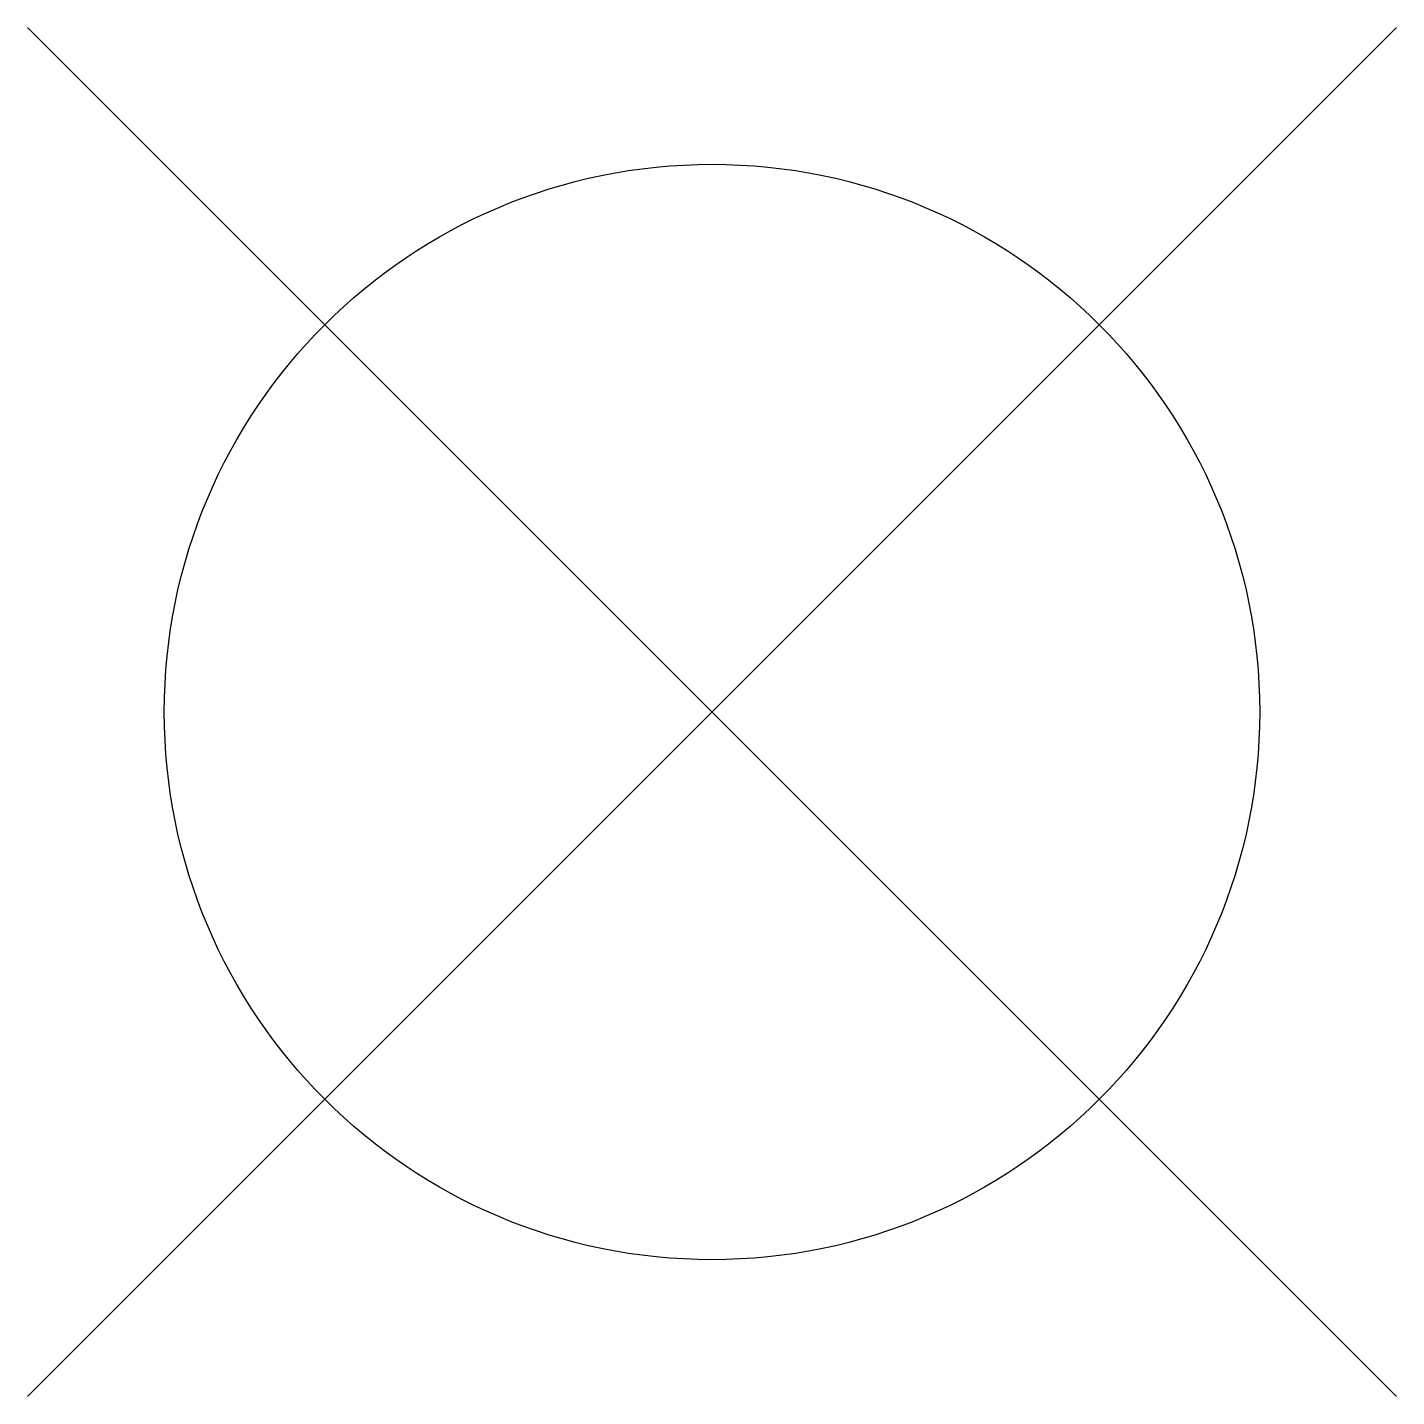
# Model space of a CAD drawing. Header units: metres. Extents: x -1.25 to 1.25, y -1.25 to 1.25.
import ezdxf

# ---------------------------------------------------------------- set-up
doc = ezdxf.new("R2010")
doc.units = ezdxf.units.M

msp = doc.modelspace()

# ---------------------------------------------------------------- linework, layer by layer
for p, q in [((1.25, 1.25), (-1.25, -1.25)), ((-1.25, 1.25), (1.25, -1.25))]:
    msp.add_line(p, q)
at = {"color": 0}
msp.add_circle((0, 0), 1, dxfattribs=at)

doc.saveas('drawing.dxf')
